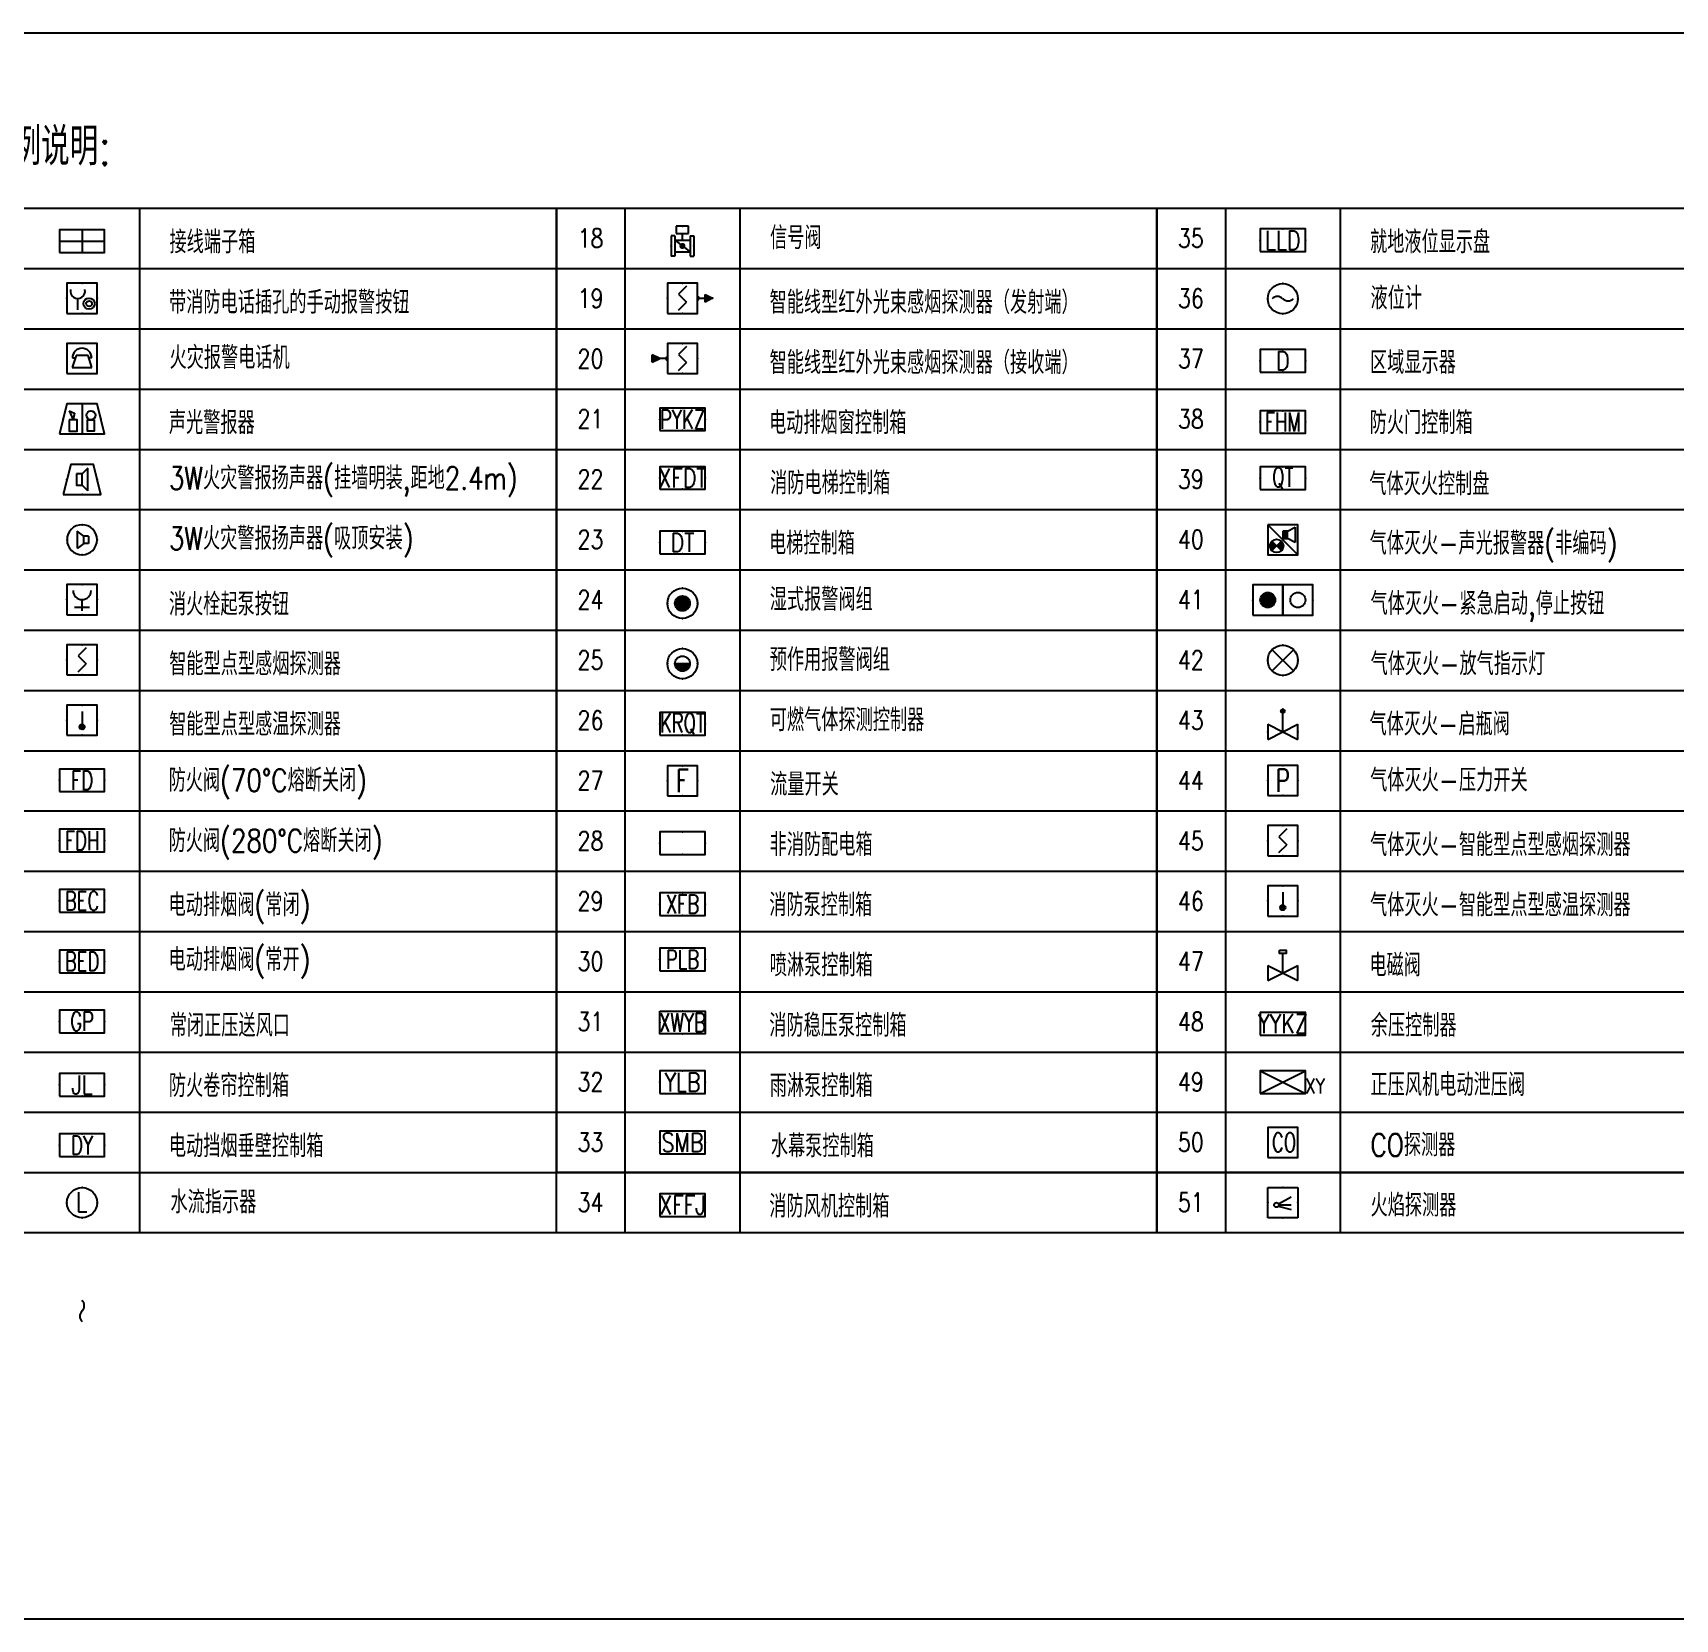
# Model space of a CAD drawing. Header units: millimetres. Extents: x -2644 to 57697, y 5022 to 43285.
# Drawn here: x 18160 to 39966, y 5022 to 26080 of the extents above; entities that cross this region are included whole.
import ezdxf
from ezdxf.enums import TextEntityAlignment as Align

# ---------------------------------------------------------------- set-up
doc = ezdxf.new("R2010")
doc.units = ezdxf.units.MM
doc.header["$LTSCALE"] = 1000
for name, color, linetype in [('E-EQUIP', 4, 'Continuous'), ('E-SYST', 7, 'Continuous'), ('EQUIP-照明', 4, 'Continuous'), ('FA-防火分区', 3, 'Continuous')]:
    doc.layers.add(name, color=color, linetype=linetype)
doc.styles.add('_TEL_DIM', font='arial.ttf', dxfattribs={"width": 0.8, "height": 3.5})
doc.styles.get("Standard").update_dxf_attribs({"font": 'tjromans.shx', "width": 0.8, "bigfont": 'tj-hztxt.shx'})

# ---------------------------------------------------------------- blocks, each defined once
blk = doc.blocks.new('连续符号')
at = {"color": 6}
for centre, start, end in [((-0.71, 0.71), 315, 45), ((0.71, -0.71), 135, 225)]:
    blk.add_arc(centre, 1, start, end, dxfattribs=at)
blk = doc.blocks.new('FA-可燃气探测器')
for p, q in [((-2, 4), (2, 4)), ((-2, 0), (-2, 4)), ((2, 4), (2, 0)), ((2, 0), (-2, 0))]:
    blk.add_line(p, q)
at = {"color": 6}
for p, q in [((-0.58, 1.83), (1.13, 2.77)), ((-0.6, 1.52), (1.12, 1.1)), ((-0.55, 1.7), (1.12, 1.7))]:
    blk.add_line(p, q, dxfattribs=at)
blk.add_ellipse((-0.85, 1.7), major_axis=(0.301, 0), ratio=0.999996, start_param=-0.000056, end_param=6.283129, dxfattribs=at)
for p in [(0, 4), (0, 0), (2, 2)]:
    blk.add_point(p)
blk.add_point((-2, 2), dxfattribs=at)
at = {"color": 6, "style": '_TEL_DIM', "flags": 1}
for tag in ['A', 'REMARK']:
    blk.add_attdef(tag, text='', height=0.0001, rotation=359.9962, dxfattribs=at).set_placement((0, 2), align=Align.MIDDLE_CENTER)
blk = doc.blocks.new('FA-01-接线端子箱')
for p, q in [((0, 3), (0, 0)), ((-3, 1.5), (3, 1.5))]:
    blk.add_line(p, q)
blk.add_lwpolyline([(-3, 0), (3, 0), (3, 3), (-3, 3)], close=True)
blk = doc.blocks.new('FA-02-带消防电话插孔的手动报警按钮')
at = {"color": 6}
blk.add_line((-0.58, 0.47), (-0.58, 1.97), dxfattribs=at)
blk.add_lwpolyline([(-2, 0), (2, 0), (2, 4), (-2, 4)], close=True)
for radius in [0.748, 0.374]:
    blk.add_circle((0.94, 1.29), radius, dxfattribs=at)
blk.add_arc((-0.58, 2.94), 0.974, 166.735, 13.265, dxfattribs=at)
for p in [(0, 4), (-2, 2), (0, 0), (2, 2)]:
    blk.add_point(p)
blk = doc.blocks.new('FA-03-火灾报警电话机')
at = {"color": 6}
for p, q in [((-0.8, 2.4), (-1.32, 0.8)), ((0.8, 2.4), (-0.8, 2.4)), ((1.32, 0.8), (0.8, 2.4)), ((-1.32, 0.8), (1.32, 0.8)), ((-1.28, 2.08), (-0.904, 2.08)), ((1.28, 2.08), (0.904, 2.08))]:
    blk.add_line(p, q, dxfattribs=at)
blk.add_lwpolyline([(-2, 0), (2, 0), (2, 4), (-2, 4)], close=True)
blk.add_arc((0, 2.08), 1.28, 0, 180, dxfattribs=at)
at = {"layer": 'Defpoints'}
for p in [(0, 4), (-2, 2), (0, 0), (2, 2)]:
    blk.add_point(p, dxfattribs=at)
blk = doc.blocks.new('FA-04-声光警报器')
at = {"color": 6}
for p, q in [((-1.73, 3.08), (-0.99, 2.74)), ((-1.73, 3.08), (-1.17, 1.88)), ((-0.99, 2.74), (-1.17, 1.88)), ((0, 4), (0, 0))]:
    blk.add_line(p, q, dxfattribs=at)
blk.add_lwpolyline([(-3, 0), (3, 0), (2, 4), (-2, 4)], close=True)
for points in [[(-1.71, 1.88), (-1.71, 0.36), (-0.63, 0.36), (-0.63, 1.88)], [(1.61, 1.88), (1.61, 0.36), (0.73, 0.36), (0.73, 1.88)]]:
    blk.add_lwpolyline(points, close=True, dxfattribs=at)
blk.add_circle((1.17, 2.48), 0.6, dxfattribs=at)
for p in [(0, 4), (-2.5, 2), (0, 0), (2.5, 2)]:
    blk.add_point(p)
blk = doc.blocks.new('FA-07-消火栓起泵按钮')
at = {"color": 6}
for p, q in [((-1, 1.01), (1, 1.01)), ((0, 0.51), (0, 2.01))]:
    blk.add_line(p, q, dxfattribs=at)
blk.add_lwpolyline([(-2, 0), (2, 0), (2, 4), (-2, 4)], close=True)
blk.add_arc((0, 3.2), 1.2, 180, 0, dxfattribs=at)
for p in [(0, 4), (-2, 2), (0, 0), (2, 2)]:
    blk.add_point(p)
blk = doc.blocks.new('FA-06-3W火灾警报扬声器(吸顶安装)')
at = {"color": 6}
for p, q in [((-0.194, 0.11), (-0.058, 0.11)), ((-0.194, 0.11), (-0.194, -0.113)), ((-0.058, 0.11), (0.151, 0.256)), ((-0.058, -0.113), (-0.058, 0.11)), ((0.151, 0.256), (0.151, -0.255)), ((-0.194, -0.113), (-0.058, -0.113)), ((-0.058, -0.113), (0.151, -0.259))]:
    blk.add_line(p, q, dxfattribs=at)
blk.add_circle((0, 0), 0.45)
for p in [(-0.45, 0.001), (-0.001, 0.45), (0.001, -0.45), (0.45, -0.001)]:
    blk.add_point(p)
at = {"color": 6, "style": '_TEL_DIM', "flags": 1}
for tag in ['A', 'REMARK']:
    blk.add_attdef(tag, text='', height=0.00002, dxfattribs=at).set_placement((0, 0), align=Align.MIDDLE_CENTER)
blk = doc.blocks.new('FA-05-3W火灾警报扬声器(挂墙明装距地2.4m)')
at = {"color": 6}
for p, q in [((0.75, 3.5), (0, 2.75)), ((0.75, 0.5), (0.75, 3.5)), ((0.75, 0.5), (0, 1.25))]:
    blk.add_line(p, q, dxfattribs=at)
blk.add_lwpolyline([(-2.5, 0), (2.5, 0), (1.5, 4), (-1.5, 4)], close=True)
blk.add_lwpolyline([(-0.75, 2.75), (-0.75, 1.25), (0, 1.25), (0, 2.75)], close=True, dxfattribs=at)
for p in [(0, 4), (-2, 2), (0, 0), (2, 2)]:
    blk.add_point(p)
blk = doc.blocks.new('FA-08-智能型点型感烟探测器')
at = {"color": 6}
for p, q in [((0.53, 1.59), (-0.53, 0.53)), ((-0.53, 0.53), (0.53, -0.53)), ((-0.53, -1.59), (0.53, -0.53))]:
    blk.add_line(p, q, dxfattribs=at)
blk.add_lwpolyline([(-2, -2), (2, -2), (2, 2), (-2, 2)], close=True)
for p in [(-2, 0), (0, 2), (2, 0), (0, -2)]:
    blk.add_point(p)
blk = doc.blocks.new('FA-09-智能型点型感温探测器')
h = blk.add_hatch()
h.set_pattern_fill('ANSI31', color=6, style=0)
h.set_pattern_definition([(45, (-3814.5282, -2207.00641), (-0.0883883476, 0.0883883476), [])])
h.paths.add_polyline_path([(0.34, -0.89, 1), (-0.34, -0.89, 1)])
at = {"color": 6}
blk.add_line((0, 1.16), (0, -0.55), dxfattribs=at)
blk.add_lwpolyline([(-2, -2), (2, -2), (2, 2), (-2, 2)], close=True)
blk.add_circle((0, -0.89), 0.343, dxfattribs=at)
for p in [(0, 2), (-2, 0), (0, -2), (2, 0)]:
    blk.add_point(p)
blk = doc.blocks.new('FA-11-防火阀(280°C熔断关闭)')
blk.add_lwpolyline([(-3, -1.5), (3, -1.5), (3, 1.5), (-3, 1.5)], close=True)
for p in [(0, 1.5), (3, 0), (-3, 0), (0, -1.5)]:
    blk.add_point(p)
at = {"color": 6, "insert": (0, 0), "char_height": 2.5, "width": 6, "attachment_point": 5, "line_spacing_factor": 0.6}
blk.add_mtext('{\\W0.7;FDH}', dxfattribs=at)
blk = doc.blocks.new('FA-12-电动排烟阀(常闭)')
blk.add_lwpolyline([(-3, -1.5), (3, -1.5), (3, 1.5), (-3, 1.5)], close=True)
for p in [(0, 1.5), (3, 0), (-3, 0), (0, -1.5)]:
    blk.add_point(p)
at = {"color": 6, "insert": (0, 0), "char_height": 2.5, "width": 6, "attachment_point": 5, "line_spacing_factor": 0.6}
blk.add_mtext('{\\W0.7;BEC}', dxfattribs=at)
blk = doc.blocks.new('FA-13-电动排烟阀(常开)')
blk.add_lwpolyline([(-300, -150), (300, -150), (300, 150), (-300, 150)], close=True)
for p in [(0, 150), (300, 0), (-300, 0), (0, -150)]:
    blk.add_point(p)
at = {"color": 6, "insert": (0, 0), "char_height": 250, "width": 600, "attachment_point": 5}
blk.add_mtext('\\W0.7000;BED', dxfattribs=at)
blk = doc.blocks.new('FA-14-常闭正压送风口')
blk.add_lwpolyline([(-3, -1.5), (3, -1.5), (3, 1.5), (-3, 1.5)], close=True)
for p in [(-3, 0), (0, 1.5), (3, 0), (0, -1.5)]:
    blk.add_point(p)
at = {"color": 6, "insert": (0, 0), "char_height": 2.5, "width": 6, "attachment_point": 5, "line_spacing_factor": 0.6}
blk.add_mtext('{\\W0.7;GP}', dxfattribs=at)
blk = doc.blocks.new('FA-15-防火卷帘控制箱')
blk.add_lwpolyline([(-3, 0), (3, 0), (3, 3), (-3, 3)], close=True)
for p in [(0, 3), (-3, 1.5), (0, 0), (3, 1.5)]:
    blk.add_point(p)
at = {"color": 6, "insert": (0, 1.5), "char_height": 2.5, "width": 6, "attachment_point": 5, "line_spacing_factor": 0.6}
blk.add_mtext('JL', dxfattribs=at)
blk = doc.blocks.new('FA-17-水流指示器')
at = {"color": 6}
for p, q in [((-0.46, 1.4), (-0.46, -1.23)), ((-0.46, -1.23), (0.63, -1.23))]:
    blk.add_line(p, q, dxfattribs=at)
blk.add_circle((0, 0), 2)
for p in [(-2, 0), (0, 2), (2, 0), (0, -2)]:
    blk.add_point(p)
blk = doc.blocks.new('FA-18-信号阀')
for p, q in [((-0.82, 2.64), (-0.82, 1.65)), ((0.82, 2.64), (-0.82, 2.64)), ((0.82, 1.65), (0.82, 2.64)), ((-1.01, 1.36), (-1.5, 1.36)), ((-1.5, 1.36), (-1.5, -1.36)), ((-1.01, 1.36), (-1.01, -1.36)), ((-1.01, 0.76), (1.01, 0.76)), ((-0.82, 1.65), (0.82, 1.65)), ((0, 0.76), (0, 1.65)), ((1.01, 1.36), (1.5, 1.36)), ((1.01, 1.36), (1.01, -1.36)), ((1.5, 1.36), (1.5, -1.36)), ((-1.01, -1.36), (-1.5, -1.36)), ((-1.01, -0.76), (1.01, -0.76)), ((1.01, -1.36), (1.5, -1.36))]:
    blk.add_line(p, q)
at = {"color": 6}
blk.add_line((-1.01, 0.76), (1.01, -0.76), dxfattribs=at)
at = {"color": 6, "const_width": 0.403}
blk.add_lwpolyline([(-0.2, 0, 1), (0.2, 0, 1)], format="xyb", close=True, dxfattribs=at)
for p in [(0, 2.64), (-1.5, 0), (1.5, 0)]:
    blk.add_point(p)
blk = doc.blocks.new('FA-21-电动排烟窗控制箱')
blk.add_lwpolyline([(-3, 0), (3, 0), (3, 3), (-3, 3)], close=True)
for p in [(0, 3), (-3, 1.5), (0, 0), (3, 1.5)]:
    blk.add_point(p)
at = {"color": 6, "insert": (0, 1.5), "char_height": 2.5, "width": 6, "attachment_point": 5}
blk.add_mtext('\\W0.7000;PYKZ', dxfattribs=at)
blk = doc.blocks.new('FA-22-消防电梯控制箱')
blk.add_lwpolyline([(-3, 0), (3, 0), (3, 3), (-3, 3)], close=True)
for p in [(0, 3), (-3, 1.5), (3, 1.5), (0, 0)]:
    blk.add_point(p)
at = {"color": 6, "insert": (0, 1.5), "char_height": 2.5, "width": 6, "attachment_point": 5, "line_spacing_factor": 0.6}
blk.add_mtext('XFDT', dxfattribs=at)
blk = doc.blocks.new('FA-23-电梯控制箱')
blk.add_lwpolyline([(-3, 0), (3, 0), (3, 3), (-3, 3)], close=True)
for p in [(0, 3), (-3, 1.5), (0, 0), (3, 1.5)]:
    blk.add_point(p)
at = {"color": 6, "insert": (0, 1.5), "char_height": 2.5, "width": 6, "attachment_point": 5, "line_spacing_factor": 0.6}
blk.add_mtext('DT', dxfattribs=at)
blk = doc.blocks.new('FA-26-可燃气体探测控制器')
blk.add_lwpolyline([(-3, 0), (3, 0), (3, 3), (-3, 3)], close=True)
for p in [(0, 3), (-3, 1.5), (3, 1.5), (0, 0)]:
    blk.add_point(p)
at = {"color": 6, "insert": (0, 1.5), "char_height": 2.5, "width": 6, "attachment_point": 5, "line_spacing_factor": 0.6}
blk.add_mtext('{\\W0.7;KRQT}', dxfattribs=at)
blk = doc.blocks.new('FA-27-流量开关')
blk.add_lwpolyline([(-2, 0), (2, 0), (2, 4), (-2, 4)], close=True)
for p in [(0, 4), (-2, 2), (0, 0), (2, 2)]:
    blk.add_point(p)
at = {"color": 6, "insert": (0, 2), "char_height": 3, "width": 4, "attachment_point": 5}
blk.add_mtext('{\\W0.75;F}', dxfattribs=at)
blk = doc.blocks.new('FA-37-区域显示器')
blk.add_lwpolyline([(-3, 0), (3, 0), (3, 3), (-3, 3)], close=True)
for p in [(0, 3), (-3, 1.5), (0, 0), (3, 1.5)]:
    blk.add_point(p)
at = {"color": 6, "insert": (0, 1.5), "char_height": 2.5, "width": 6, "attachment_point": 5, "line_spacing_factor": 0.6}
blk.add_mtext('D', dxfattribs=at)
blk = doc.blocks.new('FA-38-防火门控制箱')
blk.add_lwpolyline([(-3, 0), (3, 0), (3, 3), (-3, 3)], close=True)
for p in [(0, 3), (-3, 1.5), (0, 0), (3, 1.5)]:
    blk.add_point(p)
at = {"color": 6, "insert": (0, 1.5), "char_height": 2.5, "width": 6, "attachment_point": 5, "line_spacing_factor": 0.6}
blk.add_mtext('{\\W0.7;FHM}', dxfattribs=at)
blk = doc.blocks.new('FA-35-就地液位显示盘')
blk.add_lwpolyline([(-3, 0), (3, 0), (3, 3), (-3, 3)], close=True)
for p in [(0, 3), (-3, 1.5), (3, 1.5), (0, 0)]:
    blk.add_point(p)
at = {"color": 6, "insert": (0, 1.5), "char_height": 2.5, "width": 6, "attachment_point": 5, "line_spacing_factor": 0.6}
blk.add_mtext('LLD', dxfattribs=at)
blk = doc.blocks.new('FA-36-液位计')
blk.add_circle((0, 0), 2)
at = {"color": 6}
for centre, start, end in [((-0.71, -0.71), 45, 135), ((0.71, 0.71), 225, 315)]:
    blk.add_arc(centre, 1, start, end, dxfattribs=at)
for p in [(0, 2), (-2, 0), (0, -2), (2, 0)]:
    blk.add_point(p)
blk = doc.blocks.new('FA-29-消防泵控制箱')
blk.add_lwpolyline([(-3, 0), (3, 0), (3, 3), (-3, 3)], close=True)
for p in [(0, 3), (-3, 1.5), (0, 0), (3, 1.5)]:
    blk.add_point(p)
at = {"color": 6, "insert": (0, 1.51), "char_height": 2.5, "width": 6, "attachment_point": 5}
blk.add_mtext('{\\W0.7;XFB}', dxfattribs=at)
blk = doc.blocks.new('FA-30-喷淋泵控制箱')
blk.add_lwpolyline([(-3, 0), (3, 0), (3, 3), (-3, 3)], close=True)
for p in [(0, 3), (-3, 1.5), (0, 0), (3, 1.5)]:
    blk.add_point(p)
at = {"color": 6, "insert": (0, 1.5), "char_height": 2.5, "width": 6, "attachment_point": 5}
blk.add_mtext('\\W0.7000;PLB', dxfattribs=at)
blk = doc.blocks.new('FA-34-消防风机控制箱')
blk.add_lwpolyline([(-3, 0), (3, 0), (3, 3), (-3, 3)], close=True)
at = {"color": 6, "insert": (0, 1.5), "char_height": 2.5, "width": 6, "attachment_point": 5}
blk.add_mtext('\\W0.8000;XFFJ', dxfattribs=at)
blk = doc.blocks.new('FA-31-消防稳压泵控制箱')
blk.add_lwpolyline([(-3, 3), (3, 3), (3, 0), (-3, 0)], close=True)
for p in [(0, 3), (-3, 1.5), (0, 0), (3, 1.5)]:
    blk.add_point(p)
at = {"color": 6, "insert": (0, 1.5), "char_height": 2.5, "width": 6, "attachment_point": 5}
blk.add_mtext('\\W0.7000;XWYB', dxfattribs=at)
blk = doc.blocks.new('FA-19-智能线型红外光束感烟探测器（发射端）')
blk.add_hatch(color=256).paths.add_polyline_path([(3, 2.5), (4, 2), (3, 1.5)])
at = {"color": 6}
for p, q in [((0.53, 3.59), (-0.53, 2.53)), ((-0.53, 2.53), (0.53, 1.47)), ((-0.53, 0.41), (0.53, 1.47))]:
    blk.add_line(p, q, dxfattribs=at)
for p, q in [((3, 1.5), (3, 2.5)), ((3, 2.5), (4, 2)), ((2.2, 2), (3, 2)), ((4, 2), (3, 1.5))]:
    blk.add_line(p, q)
blk.add_lwpolyline([(-2, 0), (2, 0), (2, 4), (-2, 4)], close=True)
blk.add_arc((2, 2), 0.2, 270, 90)
for p in [(0, 4), (-2, 2), (0, 0), (4, 2)]:
    blk.add_point(p)
blk = doc.blocks.new('FA-20-智能线型红外光束感烟探测器（接收端）')
blk.add_hatch(color=256).paths.add_polyline_path([(-4, 1.5), (-3, 2), (-4, 2.5)])
for p, q in [((-4, 1.5), (-4, 2.5)), ((-3, 2), (-4, 2.5)), ((-4, 1.5), (-3, 2)), ((-2.2, 2), (-3, 2))]:
    blk.add_line(p, q)
at = {"color": 6}
for p, q in [((0.53, 3.59), (-0.53, 2.53)), ((-0.53, 2.53), (0.53, 1.47)), ((-0.53, 0.41), (0.53, 1.47))]:
    blk.add_line(p, q, dxfattribs=at)
blk.add_lwpolyline([(-2, 0), (2, 0), (2, 4), (-2, 4)], close=True)
blk.add_arc((-2, 2), 0.2, 90, 270)
for p in [(0, 4), (0, 4), (-4, 2), (-2, 2), (0, 0), (0, 0), (2, 2), (2, 2)]:
    blk.add_point(p)
blk = doc.blocks.new('FA-气体灭火控制盘')
blk.add_lwpolyline([(-3, 0), (3, 0), (3, 3), (-3, 3)], close=True)
for p in [(0, 3), (-3, 1.5), (0, 0), (3, 1.5)]:
    blk.add_point(p)
at = {"color": 2, "insert": (0, 1.5), "char_height": 2.5, "width": 6, "attachment_point": 5}
blk.add_mtext('{\\W0.7;QT}', dxfattribs=at)
blk = doc.blocks.new('FA-28-非消防配电箱')
blk.add_lwpolyline([(-3, 0), (3, 0), (3, 3), (-3, 3)], close=True)
for p in [(0, 3), (-3, 1.5), (0, 0), (3, 1.5)]:
    blk.add_point(p)
blk = doc.blocks.new('FA-声光报警器(非编码)')
h = blk.add_hatch()
h.set_pattern_fill('ANSI31', color=2, angle=45, style=0)
h.set_pattern_definition([(90, (-403.73682, -134.35179), (-0.1, 9e-18), [])])
h.paths.add_polyline_path([(0.01, 2.15), (0.63, 2.15), (0.63, 3.15), (0.01, 3.15)])
h = blk.add_hatch()
h.set_pattern_fill('ANSI31', color=2, scale=0.8, style=0)
h.set_pattern_definition([(45, (-1865.3681, -168.33779), (-0.0565685425, 0.0565685425), [])])
h.paths.add_polyline_path([(-0.82, 1.18), (-0.19, 0.56, 0.198912), (0.07, 1.18, 0.198912), (-0.19, 1.81)])
h.paths.add_polyline_path([(-1.7, 1.18, 0.198912), (-1.44, 0.56), (-0.82, 1.18), (-1.44, 1.81, 0.198912)])
at = {"color": 2}
for p, q in [((-2, 4), (2, 0)), ((0.01, 3.15), (0.01, 2.15)), ((0.63, 3.15), (0.01, 3.15)), ((0.63, 3.15), (1.63, 3.65)), ((0.63, 2.15), (0.63, 3.15)), ((1.63, 3.65), (1.63, 1.65)), ((-0.19, 1.81), (-1.44, 0.56)), ((-0.19, 0.56), (-1.44, 1.81)), ((0.01, 2.15), (0.63, 2.15)), ((1.63, 1.65), (0.63, 2.15))]:
    blk.add_line(p, q, dxfattribs=at)
blk.add_lwpolyline([(-2, 4), (-2, 0), (2, 0), (2, 4)], close=True)
blk.add_circle((-0.82, 1.18), 0.889, dxfattribs=at)
blk = doc.blocks.new('FA-紧急启动停止按钮')
h = blk.add_hatch(color=2)
edge = h.paths.add_edge_path()
edge.add_arc((-2, 2), 1, 0, 360)
for points in [[(-4, 0), (0, 0), (0, 4), (-4, 4)], [(0, 0), (4, 0), (4, 4), (0, 4)]]:
    blk.add_lwpolyline(points, close=True)
at = {"color": 2}
for centre in [(-2, 2), (2, 2)]:
    blk.add_circle(centre, 1, dxfattribs=at)
for p in [(0, 4), (-4, 2), (0, 0), (4, 2)]:
    blk.add_point(p)
blk = doc.blocks.new('FA-放气指示灯')
at = {"color": 2}
for p, q in [((1.41, -1.41), (-1.41, 1.41)), ((-1.41, -1.41), (1.41, 1.41))]:
    blk.add_line(p, q, dxfattribs=at)
blk.add_circle((0, 0), 2)
for p in [(-2, 0), (0, 2), (2, 0), (0, -2)]:
    blk.add_point(p)
blk = doc.blocks.new('FA-启瓶阀')
blk.add_hatch(color=256).paths.add_polyline_path([(-0.25, 2.75, 1), (0.25, 2.75, 1)])
for p, q in [((0, 0), (0, 2.75)), ((-2, -1), (2, 1)), ((-2, 1), (2, -1)), ((-2, 1), (-2, -1)), ((2, -1), (2, 1))]:
    blk.add_line(p, q)
blk.add_circle((0, 2.75), 0.25)
for p in [(0, 3), (-2, 0), (2, 0)]:
    blk.add_point(p)
blk = doc.blocks.new('FA-32-雨淋泵控制箱')
blk.add_lwpolyline([(-3, 0), (3, 0), (3, 3), (-3, 3)], close=True)
for p in [(0, 3), (-3, 1.5), (3, 1.5), (0, 0)]:
    blk.add_point(p)
at = {"color": 6, "insert": (0, 1.5), "char_height": 2.5, "width": 6, "attachment_point": 5, "line_spacing_factor": 0.6}
blk.add_mtext('YLB', dxfattribs=at)
blk = doc.blocks.new('FA-33-水幕泵控制箱')
blk.add_lwpolyline([(-3, 0), (3, 0), (3, 3), (-3, 3)], close=True)
for p in [(0, 3), (-3, 1.5), (3, 1.5), (0, 0)]:
    blk.add_point(p)
at = {"color": 6, "insert": (0, 1.5), "char_height": 2.5, "width": 6, "attachment_point": 5, "line_spacing_factor": 0.6}
blk.add_mtext('SMB', dxfattribs=at)
blk = doc.blocks.new('20210606.22162300')
blk.add_lwpolyline([(-200, 0), (200, 0), (200, 400), (-200, 400)], close=True)
for p in [(0, 400), (-200, 200), (0, 0), (200, 200)]:
    blk.add_point(p)
at = {"color": 2, "insert": (0, 200), "char_height": 300, "width": 400, "attachment_point": 5}
blk.add_mtext('\\W0.7000;P', dxfattribs=at)
blk = doc.blocks.new('FA-气体灭火-智能型点型感烟探测器')
at = {"color": 2}
for p, q in [((53, 359), (-53, 253)), ((-53, 253), (53, 147)), ((-53, 41), (53, 147))]:
    blk.add_line(p, q, dxfattribs=at)
blk.add_lwpolyline([(-200, 0), (200, 0), (200, 400), (-200, 400)], close=True)
for p in [(0, 400), (-200, 200), (0, 0), (200, 200)]:
    blk.add_point(p)
blk = doc.blocks.new('FA-气体灭火-智能型点型感温探测器')
h = blk.add_hatch()
h.set_pattern_fill('ANSI31', color=2, scale=100, style=0)
h.set_pattern_definition([(45, (-381452.82, -220500.641), (-8.83883476, 8.83883476), [])])
h.paths.add_polyline_path([(34, 111, 1), (-34, 111, 1)])
at = {"color": 2}
blk.add_line((0, 316), (0, 145), dxfattribs=at)
blk.add_lwpolyline([(-200, 0), (200, 0), (200, 400), (-200, 400)], close=True)
blk.add_circle((0, 111), 34.3, dxfattribs=at)
for p in [(0, 400), (-200, 200), (0, 0), (200, 200)]:
    blk.add_point(p)
blk = doc.blocks.new('FA-电磁阀')
for p, q in [((0, 0), (0, 2.56)), ((-2, -1), (2, 1)), ((-2, 1), (2, -1)), ((-2, 1), (-2, -1)), ((2, -1), (2, 1))]:
    blk.add_line(p, q)
blk.add_lwpolyline([(-0.45, 3), (0.45, 3), (0.45, 2.56), (-0.45, 2.56)], close=True)
blk = doc.blocks.new('FA-余压控制器')
blk.add_lwpolyline([(-3, 0), (3, 0), (3, 3), (-3, 3)], close=True)
at = {"color": 6, "insert": (0, 1.5), "char_height": 2.5, "width": 6, "attachment_point": 5, "line_spacing_factor": 0.6}
blk.add_mtext('YYKZ', dxfattribs=at)
blk = doc.blocks.new('FA-正压风机电动泄压阀')
for p, q in [((-3, 0), (3, 3)), ((-3, 3), (3, 0))]:
    blk.add_line(p, q)
blk.add_lwpolyline([(-3, 0), (3, 0), (3, 3), (-3, 3)], close=True)
at = {"color": 6, "width": 0.8}
blk.add_text('XY', height=2, dxfattribs=at).set_placement((3, 0))
blk = doc.blocks.new('FA-16-电动挡烟垂壁控制箱')
blk.add_lwpolyline([(-3, 0), (3, 0), (3, 3), (-3, 3)], close=True)
for p in [(0, 3), (-3, 1.5), (0, 0), (3, 1.5)]:
    blk.add_point(p)
at = {"color": 6, "insert": (0, 1.5), "char_height": 2.5, "width": 6, "attachment_point": 5, "line_spacing_factor": 0.6}
blk.add_mtext('{\\W0.7;DY}', dxfattribs=at)
blk = doc.blocks.new('FA-10-防火阀(70°C熔断关闭)')
blk.add_lwpolyline([(-3, -1.5), (3, -1.5), (3, 1.5), (-3, 1.5)], close=True)
for p in [(0, 1.5), (3, 0), (-3, 0), (0, -1.5)]:
    blk.add_point(p)
at = {"color": 6, "insert": (0, 0), "char_height": 2.5, "width": 6, "attachment_point": 5, "line_spacing_factor": 0.6}
blk.add_mtext('{\\W0.7;FD}', dxfattribs=at)
blk = doc.blocks.new('FA-CO探测器')
blk.add_lwpolyline([(-2, 0), (2, 0), (2, 4), (-2, 4)], close=True)
at = {"color": 6, "width": 0.7}
blk.add_text('CO', height=2.5, dxfattribs=at).set_placement((-1.45, 0.75))
blk = doc.blocks.new('FA-24-湿式报警阀组')
h = blk.add_hatch(color=6)
h.dxf.hatch_style = 1
h.paths.add_polyline_path([(100, 0, 1), (-100, 0, 1)])
blk.add_circle((0, 0), 200)
at = {"color": 6}
blk.add_circle((0, 0), 100, dxfattribs=at)
for p in [(-200, 0), (0, 200), (200, 0), (0, -200)]:
    blk.add_point(p)
blk = doc.blocks.new('FA-25-预作用报警阀组')
h = blk.add_hatch(color=6)
h.dxf.hatch_style = 1
h.paths.add_polyline_path([(-100, 0, 1), (100, 0)])
at = {"color": 6}
blk.add_line((-100, 0), (100, 0), dxfattribs=at)
blk.add_circle((0, 0), 200)
blk.add_circle((0, 0), 100, dxfattribs=at)
for p in [(-200, 0), (0, 200), (200, 0), (0, -200)]:
    blk.add_point(p)

msp = doc.modelspace()

# ---------------------------------------------------------------- linework, layer by layer
at = {"layer": 'E-SYST'}
for p, q in [((17142.9, 23750.6), (25114.5, 23750.6)), ((19576.7, 23750.6), (19576.7, 10150.6)), ((25114.5, 23750.6), (25114.5, 10950.6)), ((25114.5, 23750.6), (33086.1, 23750.6)), ((25114.5, 10150.6), (25114.5, 23750.6)), ((26022, 23750.6), (26022, 10150.6)), ((27548.4, 23750.6), (27548.4, 10150.6)), ((33086.1, 23750.6), (33086.1, 10150.6)), ((33086.1, 23750.6), (49724.4, 23750.6)), ((33086.1, 10150.6), (33086.1, 23750.6)), ((33993.7, 23750.6), (33993.7, 10150.6)), ((35520, 23750.6), (35520, 10150.6)), ((17142.9, 22950.6), (25114.5, 22950.6)), ((25114.5, 22950.6), (33086.1, 22950.6)), ((33086.1, 22950.6), (49724.4, 22950.6)), ((17142.9, 22150.6), (25114.5, 22150.6)), ((25114.5, 22150.6), (33086.1, 22150.6)), ((33086.1, 22150.6), (49724.4, 22150.6)), ((17142.9, 21350.6), (25114.5, 21350.6)), ((25114.5, 21350.6), (33086.1, 21350.6)), ((33086.1, 21350.6), (49724.4, 21350.6)), ((17142.9, 20550.6), (25114.5, 20550.6)), ((25114.5, 20550.6), (33086.1, 20550.6)), ((33086.1, 20550.6), (49724.4, 20550.6)), ((17142.9, 19750.6), (25114.5, 19750.6)), ((25114.5, 19750.6), (33086.1, 19750.6)), ((33086.1, 19750.6), (49724.4, 19750.6)), ((17142.9, 18950.6), (25114.5, 18950.6)), ((25114.5, 18950.6), (33086.1, 18950.6)), ((33086.1, 18950.6), (49724.4, 18950.6)), ((17142.9, 18150.6), (25114.5, 18150.6)), ((25114.5, 18150.6), (33086.1, 18150.6)), ((33086.1, 18150.6), (49724.4, 18150.6)), ((17142.9, 17350.6), (25114.5, 17350.6)), ((25114.5, 17350.6), (33086.1, 17350.6)), ((33086.1, 17350.6), (49724.4, 17350.6)), ((17142.9, 16550.6), (25114.5, 16550.6)), ((25114.5, 16550.6), (33086.1, 16550.6)), ((33086.1, 16550.6), (49724.4, 16550.6)), ((17142.9, 15750.6), (25114.5, 15750.6)), ((25114.5, 15750.6), (33086.1, 15750.6)), ((33086.1, 15750.6), (49724.4, 15750.6)), ((17142.9, 14950.6), (25114.5, 14950.6)), ((25114.5, 14950.6), (33086.1, 14950.6)), ((33086.1, 14950.6), (49724.4, 14950.6)), ((17142.9, 14150.6), (25114.5, 14150.6)), ((25114.5, 14150.6), (33086.1, 14150.6)), ((33086.1, 14150.6), (49724.4, 14150.6)), ((17142.9, 13350.6), (25114.5, 13350.6)), ((25114.5, 13350.6), (33086.1, 13350.6)), ((33086.1, 13350.6), (49724.4, 13350.6)), ((17142.9, 12550.6), (25114.5, 12550.6)), ((25114.5, 12550.6), (33086.1, 12550.6)), ((33086.1, 12550.6), (49724.4, 12550.6)), ((17142.9, 11750.6), (25114.5, 11750.6)), ((25114.5, 11750.6), (33086.1, 11750.6)), ((33086.1, 11750.6), (49724.4, 11750.6)), ((17142.9, 10950.6), (25114.5, 10950.6)), ((25114.5, 10950.6), (33086.1, 10950.6)), ((33086.1, 10950.6), (25114.5, 10950.6)), ((33086.1, 10950.6), (49724.4, 10950.6)), ((49724.4, 10950.6), (33086.1, 10950.6)), ((25114.5, 10150.6), (17142.9, 10150.6)), ((33086.1, 10150.6), (25114.5, 10150.6)), ((49724.4, 10150.6), (33086.1, 10150.6))]:
    msp.add_line(p, q, dxfattribs=at)
at = {"layer": 'FA-防火分区'}
msp.add_lwpolyline([(6863.2, 26079.6), (57697, 26079.6), (57697, 5022.1), (6556.3, 5022.1)], close=True, dxfattribs=at)

# ---------------------------------------------------------------- block references
at = {"layer": 'E-EQUIP'}
for name, p, xscale, yscale, zscale in [('FA-01-接线端子箱', (18813.6, 23163.8), 100, 100, 100), ('FA-18-信号阀', (26785.2, 23250.6), 100, 100, 100), ('FA-35-就地液位显示盘', (34756.8, 23176.1), 100, 100, 100), ('FA-02-带消防电话插孔的手动报警按钮', (18813.6, 22355.9), 100, 100, 100), ('FA-19-智能线型红外光束感烟探测器（发射端）', (26785.2, 22355.9), 100, 100, 100), ('FA-36-液位计', (34756.8, 22550.6, 0), 100, 100, 100), ('FA-03-火灾报警电话机', (18813.6, 21555.9), 100, 100, 100), ('FA-20-智能线型红外光束感烟探测器（接收端）', (26785.2, 21555.9), 100, 100, 100), ('FA-37-区域显示器', (34756.8, 21576.1), 100, 100, 100), ('FA-04-声光警报器', (18813.6, 20755.9), 100, 100, 100), ('FA-21-电动排烟窗控制箱', (26785.2, 20798.9), 100, 100, 100), ('FA-38-防火门控制箱', (34756.8, 20763.9), 100, 100, 100), ('FA-05-3W火灾警报扬声器(挂墙明装距地2.4m)', (18813.6, 19950.6), 100, 100, 100), ('FA-22-消防电梯控制箱', (26785.2, 20020.9), 100, 100, 100), ('FA-气体灭火控制盘', (34756.8, 20018.4), 100, 100, 100), ('FA-06-3W火灾警报扬声器(吸顶安装)', (18813.6, 19350.6), -444.0497335701077, 444.0497335701077, 444.0497335701077), ('FA-23-电梯控制箱', (26785.2, 19163.9), 100, 100, 100), ('FA-声光报警器(非编码)', (34756.8, 19150.6), 100, 100, 100), ('FA-07-消火栓起泵按钮', (18813.6, 18355.9), 100, 100, 100), ('FA-紧急启动停止按钮', (34756.8, 18350.6), 100, 100, 100), ('FA-08-智能型点型感烟探测器', (18813.6, 17755.9), 100, 100, 100), ('FA-放气指示灯', (34756.8, 17750.6), 100, 100, 100), ('FA-09-智能型点型感温探测器', (18813.6, 16955.9), 100, 100, 100), ('FA-26-可燃气体探测控制器', (26785.2, 16755.9), 100, 100, 100), ('FA-启瓶阀', (34756.8, 16800.6), 100, 100, 100), ('FA-10-防火阀(70°C熔断关闭)', (18813.6, 16157.2), 100, 100, 100), ('FA-27-流量开关', (26785.2, 15950.6), 100, 100, 100), ('FA-11-防火阀(280°C熔断关闭)', (18813.6, 15357.2), 100, 100, 100), ('FA-28-非消防配电箱', (26785.2, 15172.3), 100, 100, 100), ('FA-12-电动排烟阀(常闭)', (18813.6, 14557.2), 100, 100, 100), ('FA-29-消防泵控制箱', (26785.2, 14363.3), 100, 100, 100), ('FA-30-喷淋泵控制箱', (26785.2, 13629.8), 100, 100, 100), ('FA-电磁阀', (34756.8, 13600.6), 100, 100, 100), ('FA-14-常闭正压送风口', (18813.6, 12957.2), 100, 100, 100), ('FA-31-消防稳压泵控制箱', (26785.2, 12791.3), 100, 100, 100), ('FA-余压控制器', (34756.8, 12776.1), 100, 100, 100), ('FA-15-防火卷帘控制箱', (18813.6, 11963.9), 100, 100, 100), ('FA-32-雨淋泵控制箱', (26785.2, 11999.5), 100, 100, 100), ('FA-正压风机电动泄压阀', (34756.8, 12000.6), 100, 100, 100), ('FA-33-水幕泵控制箱', (26785.2, 11199.5), 100, 100, 100), ('FA-CO探测器', (34756.8, 11150.6), 100, 100, 100), ('FA-17-水流指示器', (18813.6, 10550.6, 0), 100, 100, 100), ('FA-可燃气探测器', (34756.8, 10350.8), 100, 100, 100), ('FA-34-消防风机控制箱', (26785.2, 10369.3), 100, 100, 100), ('连续符号', (18813.4, 9113.4), 100, 100, 100)]:
    msp.add_blockref(name, p, dxfattribs=dict(at, xscale=xscale, yscale=yscale, zscale=zscale))
for name, p in [('FA-24-湿式报警阀组', (26785.2, 18505.9)), ('FA-25-预作用报警阀组', (26785.2, 17705.9)), ('20210606.22162300', (34756.8, 15955.9)), ('FA-气体灭火-智能型点型感烟探测器', (34756.8, 15155.9)), ('FA-气体灭火-智能型点型感温探测器', (34756.8, 14355.9)), ('FA-13-电动排烟阀(常开)', (18813.6, 13753.5))]:
    msp.add_blockref(name, p, dxfattribs=at)
at = {"layer": 'EQUIP-照明', "xscale": 100, "yscale": 100, "zscale": 100}
msp.add_blockref('FA-16-电动挡烟垂壁控制箱', (18813.6, 11163.9), dxfattribs=at)

# ---------------------------------------------------------------- texts
at = {"layer": 'E-SYST', "width": 0.8}
msp.add_text('图例说明:', height=500, rotation=0, dxfattribs=at).set_placement((17509.2, 24321.7))
at = {"layer": 'E-SYST', "color": 4, "width": 0.8}
for s, p in [('接线端子箱', (19974.6, 23153.3)), ('信号阀', (27947.9, 23208.7)), ('就地液位显示盘', (35914.6, 23153.3)), ('带消防电话插孔的手动报警按钮', (19969.6, 22351.8)), ('智能线型红外光束感烟探测器（发射端）', (27942.9, 22351.8)), ('液位计', (35921.2, 22408.7)), ('火灾报警电话机', (19974.6, 21618.5)), ('智能线型红外光束感烟探测器（接收端）', (27942.9, 21551.8)), ('区域显示器', (35914.6, 21553.3)), ('声光警报器', (19966.3, 20753.8)), ('电动排烟窗控制箱', (27934.7, 20753.3)), ('防火门控制箱', (35909.6, 20753.4)), ('3W火灾警报扬声器(挂墙明装,距地2.4m)', (19966.8, 20018.5)), ('消防电梯控制箱', (27949.5, 19953.3)), ('气体灭火控制盘', (35905, 19941.9)), ('3W火灾警报扬声器(吸顶安装)', (19966.8, 19218.5)), ('电梯控制箱', (27934.7, 19153.3)), ('气体灭火-声光报警器(非编码)', (35909.6, 19153.3)), ('消火栓起泵按钮', (19966.3, 18345.1)), ('湿式报警阀组', (27944.6, 18408.7)), ('气体灭火-紧急启动,停止按钮', (35921.2, 18353.3)), ('智能型点型感烟探测器', (19971.3, 17552)), ('预作用报警阀组', (27944.6, 17608.7)), ('气体灭火-放气指示灯', (35922.8, 17553.3)), ('智能型点型感温探测器', (19971.3, 16751.8)), ('可燃气体探测控制器', (27944.6, 16808.7)), ('气体灭火-启瓶阀', (35907.9, 16753.3)), ('防火阀(70%%DC熔断关闭)', (19963, 16007.3)), ('流量开关', (27949.5, 15953.3)), ('气体灭火-压力开关', (35916.2, 16008.7)), ('防火阀(280%%DC熔断关闭)', (19963, 15205.3)), ('非消防配电箱', (27942.9, 15153.3)), ('气体灭火-智能型点型感烟探测器', (35914.6, 15152)), ('电动排烟阀(常闭)', (19963, 14352.8)), ('消防泵控制箱', (27938, 14353.3)), ('气体灭火-智能型点型感温探测器', (35914.6, 14351.8)), ('电动排烟阀(常开)', (19963, 13627.7)), ('喷淋泵控制箱', (27944.6, 13553.3)), ('电磁阀', (35906.3, 13553.3)), ('常闭正压送风口', (19977.9, 12753.3)), ('消防稳压泵控制箱', (27938, 12753.3)), ('余压控制器', (35924.5, 12753.3)), ('防火卷帘控制箱', (19966.3, 11953.3)), ('雨淋泵控制箱', (27944.6, 11953.3)), ('正压风机电动泄压阀', (35921.2, 11966.1)), ('电动挡烟垂壁控制箱', (19966.3, 11153.3)), ('水幕泵控制箱', (27959.5, 11153.3)), ('CO探测器', (35921.2, 11166.1)), ('水流指示器', (19987.8, 10408.7)), ('消防风机控制箱', (27938, 10353.3)), ('火焰探测器', (35921.2, 10366.1))]:
    msp.add_text(s, height=300, dxfattribs=at).set_placement(p)
at = {"layer": 'E-SYST', "width": 0.8}
for s, p in [('18', (25564.5, 23354.8)), ('35', (33536.1, 23354.8)), ('19', (25564.5, 22554.8)), ('36', (33536.1, 22554.8)), ('20', (25564.5, 21754.8)), ('37', (33536.1, 21754.8)), ('21', (25564.5, 20954.8)), ('38', (33536.1, 20954.8)), ('22', (25564.5, 20154.8)), ('39', (33536.1, 20154.8)), ('23', (25564.5, 19354.8)), ('40', (33536.1, 19354.8)), ('24', (25564.5, 18554.8)), ('41', (33536.1, 18554.8)), ('25', (25564.5, 17754.8)), ('42', (33536.1, 17754.8)), ('26', (25564.5, 16954.8)), ('43', (33536.1, 16954.8)), ('27', (25564.5, 16154.8)), ('44', (33536.1, 16154.8)), ('28', (25564.5, 15354.8)), ('45', (33536.1, 15354.8)), ('29', (25564.5, 14554.8)), ('46', (33536.1, 14554.8)), ('30', (25564.5, 13754.8)), ('47', (33536.1, 13754.8)), ('31', (25564.5, 12954.8)), ('48', (33536.1, 12954.8)), ('32', (25564.5, 12154.8)), ('49', (33536.1, 12154.8)), ('33', (25564.5, 11354.8)), ('50', (33536.1, 11354.8)), ('34', (25564.5, 10554.8)), ('51', (33536.1, 10554.8))]:
    msp.add_text(s, height=250, rotation=0, dxfattribs=at).set_placement(p, align=Align.MIDDLE)

doc.saveas('drawing.dxf')
